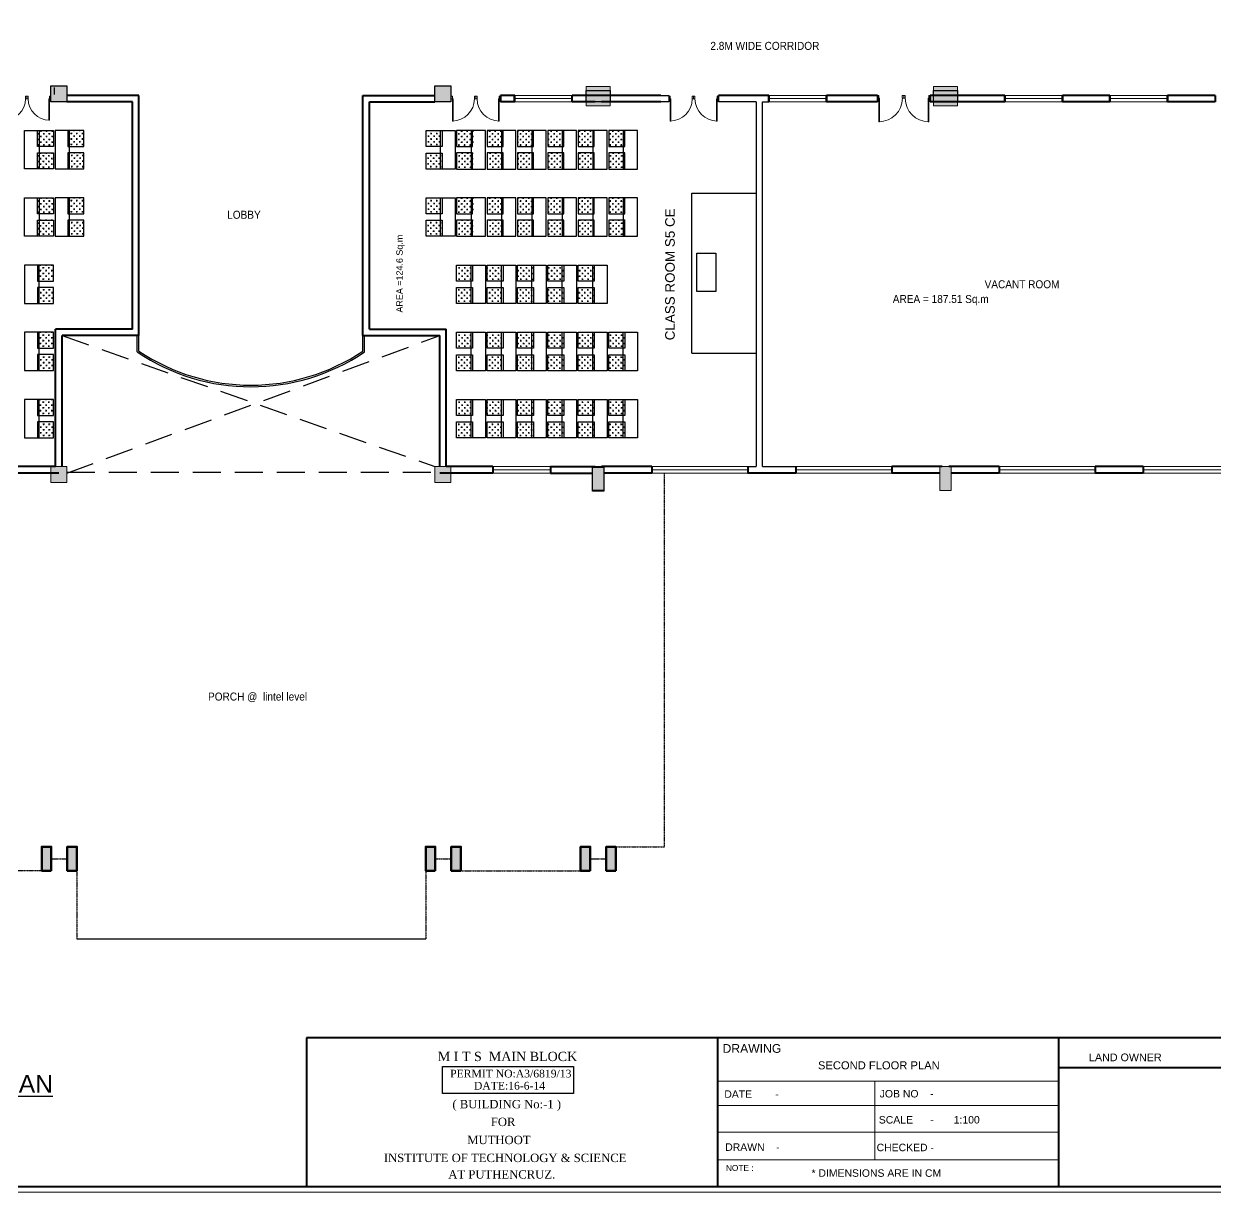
# Model space of a CAD drawing. Header units: inches. Extents: x 150067 to 167379, y -92057 to -49035.
# Drawn here: x 159861 to 163583, y -68924 to -65274 of the extents above; entities that cross this region are included whole.
import ezdxf

# ---------------------------------------------------------------- set-up
doc = ezdxf.new("R2010")
doc.units = ezdxf.units.IN
doc.header["$LTSCALE"] = 0.1
doc.header["$MEASUREMENT"] = 0
doc.linetypes.add('HIDDEN', pattern=[0.375, 0.25, -0.125])
for name, color, linetype, lineweight in [('BOR', 200, 'Continuous', 40), ('BOR1', 230, 'Continuous', 15), ('COR HA', 40, 'Continuous', 18), ('DOOR', 10, 'Continuous', 15), ('Layer4', 10, 'Continuous', 25), ('thin ha', 253, 'Continuous', 5), ('wall', 6, 'Continuous', 40), ('win', 102, 'Continuous', 20)]:
    doc.layers.add(name, color=color, linetype=linetype, lineweight=lineweight)
doc.layers.add('Layer1', color=7, linetype='Continuous')
doc.layers.add('TEXT', color=7, linetype='Continuous')
doc.styles.add('1MM', font='arial.ttf', dxfattribs={"height": 1000})
doc.styles.add('2MM', font='arial.ttf', dxfattribs={"height": 100})
doc.styles.add('3MM', font='arial.ttf')
doc.styles.add('border', font='times.ttf')
doc.styles.add('DIM', font='arial.ttf', dxfattribs={"width": 0.7, "height": 1})
doc.styles.add('DUTCH', font='arial.ttf')

# ---------------------------------------------------------------- blocks, each defined once
blk = doc.blocks.new('A$C764D24B9')
at = {"layer": 'DOOR'}
for points in [[(0.056, 0.111), (0.083, 0.111), (0.083, 1), (0.056, 1)], [(0, 0), (0.056, 0), (0.056, 0.111), (0, 0.111)], [(0.944, 0), (1, 0), (1, 0.111), (0.944, 0.111)]]:
    blk.add_lwpolyline(points, close=True, dxfattribs=at)
blk.add_arc((0.056, 0.111), 0.889, 0, 90, dxfattribs=at)
blk = doc.blocks.new('yttu')
at = {"layer": 'thin ha', "linetype": 'Continuous', "lineweight": 20, "ltscale": 0.1}
blk.add_hatch(color=2, dxfattribs=at).paths.add_polyline_path([(-6879.58, -1156.369), (-6878.83, -1156.369), (-6878.83, -1156.969), (-6879.58, -1156.969)])
at = {"layer": 'thin ha', "color": 2, "linetype": 'Continuous', "lineweight": 20, "ltscale": 0.1}
blk.add_lwpolyline([(-6879.58, -1156.369), (-6878.83, -1156.369), (-6878.83, -1156.969), (-6879.58, -1156.969)], close=True, dxfattribs=at)
blk = doc.blocks.new('un')
at = {"layer": 'Layer4', "linetype": 'Continuous', "ltscale": 0.1}
h = blk.add_hatch(dxfattribs=at)
h.set_pattern_fill('CROSS', color=252, scale=0.35, style=0)
h.paths.add_polyline_path([(3819.84, -1529.16), (3819.34, -1529.16), (3819.34, -1529.66), (3819.84, -1529.66)])
h = blk.add_hatch(dxfattribs=at)
h.set_pattern_fill('CROSS', color=252, scale=0.35, style=0)
h.set_pattern_definition([(0, (-65.54898, -47.50038), (0.0875, 0.0875), [0.04375, -0.13125]), (90, (-65.52711, -47.52225), (-0.0875, 0.0875), [0.04375, -0.13125])])
h.paths.add_polyline_path([(3819.84, -1529.86), (3819.34, -1529.86), (3819.34, -1530.36), (3819.84, -1530.36)])
at = {"layer": 'Layer4', "color": 114, "linetype": 'Continuous', "ltscale": 0.1}
for points in [[(3819.323, -1529.66), (3819.323, -1529.16), (3819.823, -1529.16), (3819.823, -1529.66)], [(3819.323, -1530.36), (3819.323, -1529.86), (3819.823, -1529.86), (3819.823, -1530.36)]]:
    blk.add_lwpolyline(points, close=True, dxfattribs=at)
at = {"layer": 'Layer4', "color": 30, "linetype": 'Continuous', "ltscale": 0.1}
blk.add_lwpolyline([(3819.773, -1530.36), (3819.773, -1529.16), (3820.223, -1529.16), (3820.223, -1530.36)], close=True, dxfattribs=at)

msp = doc.modelspace()

# ---------------------------------------------------------------- hatches: boundary and pattern name
at = {"layer": 'Layer4', "linetype": 'Continuous', "ltscale": 0.1}
for color, points in [(256, [(159945.09, -65467.34), (159995.09, -65467.34), (159995.09, -65517.34), (159945.09, -65517.34)]), (256, [(161145.09, -65467.34), (161195.09, -65467.34), (161195.09, -65517.34), (161145.09, -65517.34)]), (7, [(161617.59, -65517.34), (161617.59, -65482.34), (161692.59, -65482.34), (161692.59, -65517.34)]), (7, [(161617.59, -65517.34), (161617.59, -65482.34), (161692.59, -65482.34), (161692.59, -65517.34)]), (7, [(162702.59, -65517.34), (162702.59, -65482.34), (162777.59, -65482.34), (162777.59, -65517.34)]), (7, [(162702.59, -65517.34), (162702.59, -65482.34), (162777.59, -65482.34), (162777.59, -65517.34)]), (7, [(162702.59, -65517.34), (162702.59, -65482.34), (162777.59, -65482.34), (162777.59, -65517.34)]), (7, [(161637.59, -66657.34), (161672.59, -66657.34), (161672.59, -66732.34), (161637.59, -66732.34)]), (7, [(161637.59, -66657.34), (161672.59, -66657.34), (161672.59, -66732.34), (161637.59, -66732.34)]), (7, [(161637.59, -66658.43), (161672.59, -66658.43), (161672.59, -66733.43), (161637.59, -66733.43)]), (7, [(161637.59, -66658.43), (161672.59, -66658.43), (161672.59, -66733.43), (161637.59, -66733.43)])]:
    msp.add_hatch(color=color, dxfattribs=at).paths.add_polyline_path(points)
at = {"layer": 'Layer4', "linetype": 'HIDDEN', "ltscale": 35}
msp.add_hatch(color=1, dxfattribs=at).paths.add_polyline_path([(161226.19, -67919.84), (161196.19, -67919.84), (161196.19, -67844.84), (161226.19, -67844.84)])
at = {"layer": 'thin ha', "linetype": 'Continuous', "lineweight": 20, "ltscale": 0.1}
for points in [[(159945.09, -65467.34), (159995.09, -65467.34), (159995.09, -65517.34), (159945.09, -65517.34)], [(161145.09, -65467.34), (161195.09, -65467.34), (161195.09, -65517.34), (161145.09, -65517.34)], [(159945.09, -66656.84), (159995.09, -66656.84), (159995.09, -66706.84), (159945.09, -66706.84)], [(161145.09, -66656.84), (161195.09, -66656.84), (161195.09, -66706.84), (161145.09, -66706.84)], [(161637.59, -66656.84), (161672.59, -66656.84), (161672.59, -66731.84), (161637.59, -66731.84)], [(162722.59, -66656.84), (162757.59, -66656.84), (162757.59, -66731.84), (162722.59, -66731.84)]]:
    msp.add_hatch(color=2, dxfattribs=at).paths.add_polyline_path(points)
at = {"layer": 'thin ha', "linetype": 'Continuous', "lineweight": 60, "ltscale": 0.1}
for points in [[(159946.42, -67919.84), (159916.42, -67919.84), (159916.42, -67844.84), (159946.42, -67844.84)], [(160026.42, -67919.84), (159996.42, -67919.84), (159996.42, -67844.84), (160026.42, -67844.84)], [(161146.19, -67919.84), (161116.19, -67919.84), (161116.19, -67844.84), (161146.19, -67844.84)], [(161630.09, -67919.84), (161600.09, -67919.84), (161600.09, -67844.84), (161630.09, -67844.84)], [(161710.09, -67919.84), (161680.09, -67919.84), (161680.09, -67844.84), (161710.09, -67844.84)]]:
    msp.add_hatch(color=1, dxfattribs=at).paths.add_polyline_path(points)

# ---------------------------------------------------------------- linework, layer by layer
at = {"color": 3, "linetype": 'Continuous', "ltscale": 0.1}
msp.add_line((160026.42, -68132.42, 23680.86), (161116.19, -68132.34, 23680.86), dxfattribs=at)
at = {"layer": 'BOR', "linetype": 'Continuous'}
for p, q in [((166254.6, -68441.37, 23680.86), (160743.65, -68441.37, 23680.86)), ((160743.65, -68441.37, 23680.86), (160743.65, -68906.26, 23680.86)), ((162028.11, -68441.37, 23680.86), (162028.11, -68906.26, 23680.86)), ((162028.11, -68441.37, 23680.86), (162028.11, -68906.26, 23680.86)), ((163093.34, -68441.37, 23680.86), (163093.34, -68906.26, 23680.86)), ((163093.34, -68534.19, 23680.86), (166248.87, -68534.19, 23680.86))]:
    msp.add_line(p, q, dxfattribs=at)
at = {"layer": 'BOR', "elevation": 23680.86}
msp.add_lwpolyline([(167336.1, -61441.21), (151875.84, -61441.21), (151838.53, -68906.26), (167298.78, -68906.26)], close=True, dxfattribs=at)
at = {"layer": 'BOR1'}
for p, q in [((162028.11, -68576.76, 23680.86), (163093.34, -68576.76, 23680.86)), ((162028.11, -68576.76, 23680.86), (163093.34, -68576.76, 23680.86)), ((162519.44, -68576.76, 23680.86), (162519.44, -68822.76, 23680.86)), ((162028.11, -68653.66, 23680.86), (163093.34, -68653.66, 23680.86)), ((162028.11, -68736.53, 23680.86), (163093.34, -68736.53, 23680.86)), ((162028.11, -68822.76, 23680.86), (163093.34, -68822.76, 23680.86))]:
    msp.add_line(p, q, dxfattribs=at)
at = {"layer": 'BOR1', "elevation": 23680.86}
msp.add_lwpolyline([(167379.16, -61384.68), (151819.31, -61384.68), (151819.31, -68924.04), (167379.16, -68924.04)], close=True, dxfattribs=at)
at = {"layer": 'COR HA', "linetype": 'Continuous', "lineweight": 25, "ltscale": 0.1}
for p, q in [((161393.84, -65497.34, 23680.86), (161393.84, -65517.34, 23680.86)), ((161573.84, -65497.34, 23680.86), (161573.84, -65517.34, 23680.86)), ((162030.59, -65497.34, 23680.86), (162030.59, -65517.34, 23680.86)), ((162188.59, -65497.34, 23680.86), (162188.59, -65517.34, 23680.86)), ((162368.59, -65497.34, 23680.86), (162368.59, -65517.34, 23680.86)), ((162925.59, -65497.34, 23680.86), (162925.59, -65517.34, 23680.86)), ((163105.59, -65497.34, 23680.86), (163105.59, -65517.34, 23680.86)), ((163253.59, -65497.34, 23680.86), (163253.59, -65517.34, 23680.86)), ((163433.59, -65497.34, 23680.86), (163433.59, -65517.34, 23680.86)), ((163582.59, -65497.34, 23680.86), (163582.59, -65517.34, 23680.86))]:
    msp.add_line(p, q, dxfattribs=at)
at = {"layer": 'COR HA', "color": 0, "linetype": 'Continuous', "lineweight": 25, "ltscale": 0.1}
msp.add_line((161630.09, -67882.42, 23680.86), (161655.09, -67882.42, 23680.86), dxfattribs=at)
at = {"layer": 'Layer1', "color": 6, "linetype": 'Continuous', "ltscale": 0.1}
for p, q in [((161850.59, -65497.34, 23680.86), (161875.59, -65497.34, 23680.86)), ((161875.59, -65497.34, 23680.86), (161875.59, -65517.34, 23680.86)), ((161875.59, -65517.34, 23680.86), (161850.59, -65517.34, 23680.86)), ((162148.09, -65517.36, 23680.86), (162030.59, -65517.34, 23680.86)), ((162148.09, -65517.36, 23680.86), (162148.09, -66656.03, 23680.86)), ((162168.09, -66657.03, 23680.86), (162168.09, -65517.36, 23680.86)), ((162168.09, -65517.36, 23680.86), (162188.59, -65517.36, 23680.86)), ((162122.59, -66657.34, 23680.86), (162148.09, -66657.34, 23680.86)), ((162148.09, -66657.34, 23680.86), (162148.09, -66656.03, 23680.86)), ((162168.09, -66657.03, 23680.86), (162272.59, -66657.34, 23680.86))]:
    msp.add_line(p, q, dxfattribs=at)
at = {"layer": 'Layer4', "linetype": 'Continuous', "ltscale": 0.1}
for p, q in [((159955.09, -65472.33, 23680.86), (159955.09, -65492.33, 23680.86)), ((159955.09, -65474.83, 23680.86), (159955.09, -65494.83, 23680.86)), ((162527.31, -65497.34, 23680.86), (162527.31, -65517.34, 23680.86)), ((162527.31, -65497.34, 23680.86), (162527.31, -65517.34, 23680.86)), ((163582.59, -65497.34, 23680.86), (163582.59, -65517.34, 23680.86)), ((161947.8, -66303.23, 23689.28), (161947.8, -65803.23, 23689.28)), ((161947.8, -65803.23, 23689.28), (162147.8, -65803.23, 23689.28)), ((160215.09, -66298.84, 23680.86), (160215.09, -66247.76, 23680.86)), ((160220.09, -66296.19, 23680.86), (160220.09, -66242.76, 23680.86)), ((160920.09, -66296.19, 23680.86), (160920.09, -66242.76, 23680.86)), ((160925.09, -66298.84, 23680.86), (160925.09, -66247.76, 23680.86)), ((161947.8, -66303.23, 23689.28), (162147.8, -66303.23, 23689.28))]:
    msp.add_line(p, q, dxfattribs=at)
at = {"layer": 'Layer4', "color": 1, "linetype": 'HIDDEN', "ltscale": 3500}
for p, q in [((159980.09, -66247.76, 23680.86), (161145.09, -66657.34, 23680.86)), ((159995.09, -66677.35, 23680.86), (161160.09, -66247.76, 23680.86)), ((159995.09, -66674.85, 23680.86), (161145.09, -66674.85, 23680.86))]:
    msp.add_line(p, q, dxfattribs=at)
at = {"layer": 'Layer4', "color": 1, "linetype": 'HIDDEN', "ltscale": 35}
for p, q in [((161862.51, -67844.84, 23680.86), (161862.51, -66677.34, 23680.86)), ((161712.51, -67844.84, 23680.86), (161862.51, -67844.84, 23680.86)), ((159946.42, -67882.34, 23680.86), (159996.42, -67882.34, 23680.86)), ((160026.42, -67882.42, 23680.86), (160026.42, -68132.42, 23680.86)), ((161116.19, -67882.34, 23680.86), (161116.19, -68132.34, 23680.86)), ((161146.19, -67882.42, 23680.86), (161196.19, -67882.42, 23680.86)), ((161630.09, -67882.34, 23680.86), (161680.09, -67882.34, 23680.86)), ((159916.42, -67919.84, 23680.86), (159540.09, -67919.84, 23680.86)), ((161226.19, -67919.84, 23680.86), (161602.51, -67919.84, 23680.86))]:
    msp.add_line(p, q, dxfattribs=at)
at = {"layer": 'Layer4', "linetype": 'Continuous', "ltscale": 0.1}
for points, elevation in [([(159945.09, -65467.34), (159995.09, -65467.34), (159995.09, -65517.34), (159945.09, -65517.34)], 23680.86), ([(161145.09, -65467.34), (161195.09, -65467.34), (161195.09, -65517.34), (161145.09, -65517.34)], 23680.86), ([(161962.8, -66110.42), (161962.8, -65990.42), (162022.8, -65990.42), (162022.8, -66110.42)], 23689.28)]:
    msp.add_lwpolyline(points, close=True, dxfattribs=dict(at, elevation=elevation))
at = {"layer": 'Layer4', "color": 7, "linetype": 'Continuous', "ltscale": 0.1, "elevation": 23680.86}
for points in [[(161617.59, -65517.34), (161617.59, -65482.34), (161692.59, -65482.34), (161692.59, -65517.34)], [(161617.59, -65517.34), (161617.59, -65482.34), (161692.59, -65482.34), (161692.59, -65517.34)], [(162702.59, -65517.34), (162702.59, -65482.34), (162777.59, -65482.34), (162777.59, -65517.34)], [(162702.59, -65517.34), (162702.59, -65482.34), (162777.59, -65482.34), (162777.59, -65517.34)], [(162702.59, -65517.34), (162702.59, -65482.34), (162777.59, -65482.34), (162777.59, -65517.34)], [(161637.59, -66657.34), (161672.59, -66657.34), (161672.59, -66732.34), (161637.59, -66732.34)], [(161637.59, -66657.34), (161672.59, -66657.34), (161672.59, -66732.34), (161637.59, -66732.34)], [(161637.59, -66658.43), (161672.59, -66658.43), (161672.59, -66733.43), (161637.59, -66733.43)], [(161637.59, -66658.43), (161672.59, -66658.43), (161672.59, -66733.43), (161637.59, -66733.43)]]:
    msp.add_lwpolyline(points, close=True, dxfattribs=at)
at = {"layer": 'Layer4', "elevation": 23680.86}
msp.add_lwpolyline([(161168.9, -68531.09), (161577.84, -68531.09), (161577.84, -68615.27), (161168.9, -68615.27)], close=True, dxfattribs=at)
at = {"layer": 'Layer4', "linetype": 'Continuous', "ltscale": 0.1}
for radius, start, end in [(633, 235.88737, 304.11263), (628, 236.12901, 303.87099)]:
    msp.add_arc((160570.09, -65774.76, 23680.86), radius, start, end, dxfattribs=at)
at = {"layer": 'thin ha', "color": 2, "linetype": 'Continuous', "lineweight": 20, "ltscale": 0.1, "elevation": 23680.86}
for points in [[(159945.09, -65467.34), (159995.09, -65467.34), (159995.09, -65517.34), (159945.09, -65517.34)], [(161145.09, -65467.34), (161195.09, -65467.34), (161195.09, -65517.34), (161145.09, -65517.34)], [(159945.09, -66656.84), (159995.09, -66656.84), (159995.09, -66706.84), (159945.09, -66706.84)], [(161145.09, -66656.84), (161195.09, -66656.84), (161195.09, -66706.84), (161145.09, -66706.84)], [(161637.59, -66656.84), (161672.59, -66656.84), (161672.59, -66731.84), (161637.59, -66731.84)], [(162722.59, -66656.84), (162757.59, -66656.84), (162757.59, -66731.84), (162722.59, -66731.84)]]:
    msp.add_lwpolyline(points, close=True, dxfattribs=at)
at = {"layer": 'thin ha', "color": 1, "linetype": 'Continuous', "lineweight": 60, "ltscale": 0.1, "elevation": 23680.86}
for points in [[(159946.42, -67919.84), (159916.42, -67919.84), (159916.42, -67844.84), (159946.42, -67844.84), (159946.42, -67919.84)], [(160026.42, -67919.84), (159996.42, -67919.84), (159996.42, -67844.84), (160026.42, -67844.84), (160026.42, -67919.84)], [(161146.19, -67919.84), (161116.19, -67919.84), (161116.19, -67844.84), (161146.19, -67844.84), (161146.19, -67919.84)], [(161226.19, -67919.84), (161196.19, -67919.84), (161196.19, -67844.84), (161226.19, -67844.84), (161226.19, -67919.84)], [(161630.09, -67919.84), (161600.09, -67919.84), (161600.09, -67844.84), (161630.09, -67844.84), (161630.09, -67919.84)], [(161710.09, -67919.84), (161680.09, -67919.84), (161680.09, -67844.84), (161710.09, -67844.84), (161710.09, -67919.84)]]:
    msp.add_lwpolyline(points, dxfattribs=at)
at = {"layer": 'wall', "linetype": 'Continuous', "ltscale": 0.1}
for p, q in [((160220.09, -65497.34, 23680.86), (159995.09, -65497.34, 23680.86)), ((160220.09, -66247.76, 23680.86), (160220.09, -65497.34, 23680.86)), ((160920.09, -66247.76, 23680.86), (160920.09, -65497.34, 23680.86)), ((160920.09, -65497.34, 23680.86), (161145.09, -65497.34, 23680.86)), ((161394.35, -65497.34, 23680.86), (161350.09, -65497.34, 23680.86)), ((161394.35, -65497.34, 23680.86), (161350.09, -65497.34, 23680.86)), ((161394.35, -65497.34, 23680.86), (161350.09, -65497.34, 23680.86)), ((161394.35, -65497.34, 23680.86), (161350.09, -65497.34, 23680.86)), ((161394.35, -65497.34, 23680.86), (161350.09, -65497.34, 23680.86)), ((161393.84, -65497.34, 23680.86), (161391.89, -65497.34, 23680.86)), ((161393.84, -65517.34, 23680.86), (161393.84, -65497.34, 23680.86)), ((161393.84, -65497.34, 23680.86), (161393.84, -65517.34, 23680.86)), ((161617.59, -65497.34, 23680.86), (161573.84, -65497.34, 23680.86)), ((161617.59, -65497.34, 23680.86), (161573.84, -65497.34, 23680.86)), ((161617.59, -65497.34, 23680.86), (161573.84, -65497.34, 23680.86)), ((161617.59, -65497.34, 23680.86), (161573.84, -65497.34, 23680.86)), ((161625.74, -65497.34, 23680.86), (161573.84, -65497.34, 23680.86)), ((161573.84, -65517.34, 23680.86), (161573.84, -65497.34, 23680.86)), ((161573.84, -65517.34, 23680.86), (161573.84, -65497.34, 23680.86)), ((161850.59, -65497.34, 23680.86), (161617.59, -65497.34, 23680.86)), ((161850.59, -65497.34, 23680.86), (161617.59, -65497.34, 23680.86)), ((161850.59, -65497.34, 23680.86), (161680.56, -65497.34, 23680.86)), ((161850.59, -65497.34, 23680.86), (161680.56, -65497.34, 23680.86)), ((161850.59, -65497.34, 23680.86), (161680.56, -65497.34, 23680.86)), ((162188.59, -65497.34, 23680.86), (162030.59, -65497.34, 23680.86)), ((162188.59, -65497.34, 23680.86), (162030.59, -65497.34, 23680.86)), ((162188.59, -65497.34, 23680.86), (162030.59, -65497.34, 23680.86)), ((162188.59, -65497.34, 23680.86), (162030.59, -65497.34, 23680.86)), ((162188.59, -65497.34, 23680.86), (162030.59, -65497.34, 23680.86)), ((162030.59, -65517.34, 23680.86), (162030.59, -65497.34, 23680.86)), ((162030.59, -65517.34, 23680.86), (162030.59, -65497.34, 23680.86)), ((162188.59, -65517.34, 23680.86), (162188.59, -65497.34, 23680.86)), ((162188.59, -65497.34, 23680.86), (162188.59, -65517.34, 23680.86)), ((162527.31, -65497.34, 23680.86), (162368.59, -65497.34, 23680.86)), ((162527.31, -65497.34, 23680.86), (162368.59, -65497.34, 23680.86)), ((162527.31, -65497.34, 23680.86), (162368.59, -65497.34, 23680.86)), ((162527.31, -65497.34, 23680.86), (162368.59, -65497.34, 23680.86)), ((162527.31, -65497.34, 23680.86), (162368.59, -65497.34, 23680.86)), ((162368.59, -65497.34, 23680.86), (162368.59, -65517.34, 23680.86)), ((162368.59, -65517.34, 23680.86), (162368.59, -65497.34, 23680.86)), ((162527.31, -65497.34, 23680.86), (162527.31, -65517.34, 23680.86)), ((162730.09, -65497.34, 23680.86), (162692.31, -65497.34, 23680.86)), ((162692.31, -65497.34, 23680.86), (162692.31, -65517.34, 23680.86)), ((162692.31, -65497.34, 23680.86), (162692.31, -65517.34, 23680.86)), ((162692.31, -65497.34, 23680.86), (162692.31, -65517.34, 23680.86)), ((162925.59, -65497.34, 23680.86), (162725.09, -65497.34, 23680.86)), ((162925.59, -65497.34, 23680.86), (162745.09, -65497.34, 23680.86)), ((162925.59, -65497.34, 23680.86), (162760.56, -65497.34, 23680.86)), ((162925.59, -65497.34, 23680.86), (162760.56, -65497.34, 23680.86)), ((162925.59, -65497.34, 23680.86), (162760.56, -65497.34, 23680.86)), ((162925.59, -65497.34, 23680.86), (162925.59, -65517.34, 23680.86)), ((162925.59, -65517.34, 23680.86), (162925.59, -65497.34, 23680.86)), ((162925.59, -65497.34, 23680.86), (162925.59, -65517.34, 23680.86)), ((163253.59, -65497.34, 23680.86), (163105.59, -65497.34, 23680.86)), ((163253.59, -65497.34, 23680.86), (163105.59, -65497.34, 23680.86)), ((163253.59, -65497.34, 23680.86), (163105.59, -65497.34, 23680.86)), ((163253.59, -65497.34, 23680.86), (163105.59, -65497.34, 23680.86)), ((163253.59, -65497.34, 23680.86), (163105.59, -65497.34, 23680.86)), ((163105.59, -65517.34, 23680.86), (163105.59, -65497.34, 23680.86)), ((163105.59, -65497.34, 23680.86), (163105.59, -65517.34, 23680.86)), ((163105.59, -65517.34, 23680.86), (163105.59, -65497.34, 23680.86)), ((163253.59, -65517.34, 23680.86), (163253.59, -65497.34, 23680.86)), ((163253.59, -65517.34, 23680.86), (163253.59, -65497.34, 23680.86)), ((163253.59, -65497.34, 23680.86), (163253.59, -65517.34, 23680.86)), ((163582.59, -65497.34, 23680.86), (163433.59, -65497.34, 23680.86)), ((163582.59, -65497.34, 23680.86), (163433.59, -65497.34, 23680.86)), ((163582.59, -65497.34, 23680.86), (163433.59, -65497.34, 23680.86)), ((163582.59, -65497.34, 23680.86), (163433.59, -65497.34, 23680.86)), ((163582.59, -65497.34, 23680.86), (163433.59, -65497.34, 23680.86)), ((163433.59, -65497.34, 23680.86), (163433.59, -65517.34, 23680.86)), ((163433.59, -65497.34, 23680.86), (163433.59, -65517.34, 23680.86)), ((163433.59, -65517.34, 23680.86), (163433.59, -65497.34, 23680.86)), ((163582.59, -65497.34, 23680.86), (163582.59, -65517.34, 23680.86)), ((160200.09, -65517.34, 23680.86), (159995.09, -65517.34, 23680.86)), ((160200.09, -66227.76, 23680.86), (160200.09, -65517.34, 23680.86)), ((160940.09, -66227.76, 23680.86), (160940.09, -65517.34, 23680.86)), ((160940.09, -65517.34, 23680.86), (161145.09, -65517.34, 23680.86)), ((161393.84, -65517.34, 23680.86), (161350.09, -65517.34, 23680.86)), ((161393.84, -65517.34, 23680.86), (161350.09, -65517.34, 23680.86)), ((161393.84, -65517.34, 23680.86), (161350.09, -65517.34, 23680.86)), ((161394.35, -65517.34, 23680.86), (161350.09, -65517.34, 23680.86)), ((161617.59, -65517.34, 23680.86), (161573.84, -65517.34, 23680.86)), ((161617.59, -65517.34, 23680.86), (161573.84, -65517.34, 23680.86)), ((161617.59, -65517.34, 23680.86), (161573.84, -65517.34, 23680.86)), ((161645.09, -65517.34, 23680.86), (161617.59, -65517.34, 23680.86)), ((161645.09, -65517.34, 23680.86), (161617.59, -65517.34, 23680.86)), ((161645.09, -65517.34, 23680.86), (161617.59, -65517.34, 23680.86)), ((161850.59, -65517.34, 23680.86), (161665.09, -65517.34, 23680.86)), ((161850.59, -65517.34, 23680.86), (161665.09, -65517.34, 23680.86)), ((161850.59, -65517.34, 23680.86), (161665.09, -65517.34, 23680.86)), ((162527.31, -65517.34, 23680.86), (162368.59, -65517.34, 23680.86)), ((162527.31, -65517.34, 23680.86), (162368.59, -65517.34, 23680.86)), ((162527.31, -65517.34, 23680.86), (162368.59, -65517.34, 23680.86)), ((162774.81, -65517.34, 23680.86), (162692.31, -65517.34, 23680.86)), ((162774.81, -65517.34, 23680.86), (162692.31, -65517.34, 23680.86)), ((162730.09, -65517.34, 23680.86), (162692.31, -65517.34, 23680.86)), ((162925.59, -65517.34, 23680.86), (162725.09, -65517.34, 23680.86)), ((162925.59, -65517.34, 23680.86), (162745.09, -65517.34, 23680.86)), ((162925.59, -65517.34, 23680.86), (162745.09, -65517.34, 23680.86)), ((163253.59, -65517.34, 23680.86), (163105.59, -65517.34, 23680.86)), ((163253.59, -65517.34, 23680.86), (163105.59, -65517.34, 23680.86)), ((163253.59, -65517.34, 23680.86), (163105.59, -65517.34, 23680.86)), ((163582.59, -65517.34, 23680.86), (163433.59, -65517.34, 23680.86)), ((163582.59, -65517.34, 23680.86), (163433.59, -65517.34, 23680.86)), ((163582.59, -65517.34, 23680.86), (163433.59, -65517.34, 23680.86)), ((159960.09, -66657.34, 23680.86), (159960.09, -66227.76, 23680.86)), ((160200.09, -66227.76, 23680.86), (159960.09, -66227.76, 23680.86)), ((159980.09, -66657.34, 23680.86), (159980.09, -66247.76, 23680.86)), ((160220.09, -66247.76, 23680.86), (159980.09, -66247.76, 23680.86)), ((160920.09, -66247.76, 23680.86), (161160.09, -66247.76, 23680.86)), ((160940.09, -66227.76, 23680.86), (161180.09, -66227.76, 23680.86)), ((161160.09, -66657.34, 23680.86), (161160.09, -66247.76, 23680.86)), ((161180.09, -66657.34, 23680.86), (161180.09, -66227.76, 23680.86)), ((159960.09, -66657.34, 23680.86), (159813.84, -66657.34, 23680.86)), ((161326.34, -66657.34, 23680.86), (161180.09, -66657.34, 23680.86)), ((161326.34, -66657.34, 23680.86), (161326.34, -66677.34, 23680.86)), ((161326.34, -66657.34, 23680.86), (161326.34, -66677.34, 23680.86)), ((161506.34, -66657.34, 23680.86), (161506.34, -66677.34, 23680.86)), ((161822.59, -66657.34, 23680.86), (161665.09, -66657.34, 23680.86)), ((161822.59, -66657.34, 23680.86), (161822.59, -66677.34, 23680.86)), ((161822.59, -66657.34, 23680.86), (161822.59, -66677.34, 23680.86)), ((162122.59, -66657.34, 23680.86), (162122.59, -66677.34, 23680.86)), ((162122.59, -66657.34, 23680.86), (162122.59, -66677.34, 23680.86)), ((162272.59, -66657.34, 23680.86), (162272.59, -66677.34, 23680.86)), ((162272.59, -66657.34, 23680.86), (162272.59, -66677.34, 23680.86)), ((162680.56, -66657.34, 23680.86), (162572.59, -66657.34, 23680.86)), ((162680.56, -66657.34, 23680.86), (162572.59, -66657.34, 23680.86)), ((162680.56, -66657.34, 23680.86), (162572.59, -66657.34, 23680.86)), ((162730.09, -66657.34, 23680.86), (162572.59, -66657.34, 23680.86)), ((162572.59, -66657.34, 23680.86), (162572.59, -66677.34, 23680.86)), ((162572.59, -66657.34, 23680.86), (162572.59, -66677.34, 23680.86)), ((162907.59, -66657.34, 23680.86), (162750.09, -66657.34, 23680.86)), ((162907.59, -66657.34, 23680.86), (162760.56, -66657.34, 23680.86)), ((162907.59, -66657.34, 23680.86), (162760.56, -66657.34, 23680.86)), ((162907.59, -66657.34, 23680.86), (162760.56, -66657.34, 23680.86)), ((162907.59, -66657.34, 23680.86), (162760.56, -66657.34, 23680.86)), ((162907.59, -66657.34, 23680.86), (162760.56, -66657.34, 23680.86)), ((162907.59, -66657.34, 23680.86), (162760.56, -66657.34, 23680.86)), ((162907.59, -66657.34, 23680.86), (162907.59, -66677.34, 23680.86)), ((162907.59, -66657.34, 23680.86), (162907.59, -66677.34, 23680.86)), ((163357.59, -66657.34, 23680.86), (163207.59, -66657.34, 23680.86)), ((163357.59, -66657.34, 23680.86), (163207.59, -66657.34, 23680.86)), ((163357.59, -66657.34, 23680.86), (163207.59, -66657.34, 23680.86)), ((163357.59, -66657.34, 23680.86), (163207.59, -66657.34, 23680.86)), ((163357.59, -66657.34, 23680.86), (163207.59, -66657.34, 23680.86)), ((163357.59, -66657.34, 23680.86), (163207.59, -66657.34, 23680.86)), ((163357.59, -66657.34, 23680.86), (163207.59, -66657.34, 23680.86)), ((163357.59, -66657.34, 23680.86), (163207.59, -66657.34, 23680.86)), ((163207.59, -66657.34, 23680.86), (163207.59, -66677.34, 23680.86)), ((163207.59, -66657.34, 23680.86), (163207.59, -66677.34, 23680.86)), ((163357.59, -66657.34, 23680.86), (163357.59, -66677.34, 23680.86)), ((163357.59, -66657.34, 23680.86), (163357.59, -66677.34, 23680.86)), ((159970.09, -66677.34, 23680.86), (159813.84, -66677.34, 23680.86)), ((161326.34, -66677.34, 23680.86), (161160.09, -66677.34, 23680.86)), ((161822.59, -66677.34, 23680.86), (161672.59, -66677.34, 23680.86)), ((162272.59, -66677.34, 23680.86), (162122.59, -66677.34, 23680.86)), ((162722.59, -66677.34, 23680.86), (162572.59, -66677.34, 23680.86)), ((162907.59, -66677.34, 23679.22), (162757.59, -66677.34, 23680.74)), ((162907.59, -66677.34, 23679.22), (162757.59, -66677.34, 23680.74)), ((163357.59, -66677.34, 23674.68), (163207.59, -66677.34, 23676.19)), ((163357.59, -66677.34, 23674.68), (163207.59, -66677.34, 23676.19)), ((163357.59, -66677.34, 23680.86), (163207.59, -66677.34, 23680.86))]:
    msp.add_line(p, q, dxfattribs=at)
at = {"layer": 'wall', "linetype": 'Continuous', "ltscale": 0.1, "elevation": 23680.86}
for points in [[(161350.09, -65497.34), (161350.09, -65517.34)], [(161393.84, -65517.34), (161393.84, -65497.34)], [(161573.84, -65517.34), (161573.84, -65497.34)], [(162030.59, -65517.34), (162030.59, -65497.34)], [(162188.59, -65517.34), (162188.59, -65497.34)], [(162368.59, -65517.34), (162368.59, -65497.34)], [(162925.59, -65517.34), (162925.59, -65497.34)], [(163105.59, -65517.34), (163105.59, -65497.34)], [(163253.59, -65517.34), (163253.59, -65497.34)], [(163433.59, -65517.34), (163433.59, -65497.34)], [(161326.34, -66657.34), (161326.34, -66677.34)], [(161506.34, -66657.34), (161645.09, -66657.34)], [(161822.59, -66657.34), (161822.59, -66677.34)], [(162272.59, -66657.34), (162272.59, -66677.34)], [(162907.59, -66657.34), (162907.59, -66677.34)], [(163357.59, -66657.34), (163357.59, -66677.34)], [(161506.34, -66677.34), (161637.59, -66677.34)]]:
    msp.add_lwpolyline(points, dxfattribs=at)
at = {"layer": 'win'}
for p, q in [((161393.84, -65497.34, 23680.86), (161573.84, -65497.34, 23680.86)), ((162188.59, -65497.34, 23680.86), (162368.59, -65497.34, 23680.86)), ((162925.59, -65497.34, 23680.86), (163105.59, -65497.34, 23680.86)), ((163253.59, -65497.34, 23680.86), (163433.59, -65497.34, 23680.86)), ((161393.84, -65507.34, 23680.86), (161573.84, -65507.34, 23680.86)), ((161393.84, -65517.34, 23680.86), (161573.84, -65517.34, 23680.86)), ((162188.59, -65507.34, 23680.86), (162368.59, -65507.34, 23680.86)), ((162188.59, -65517.34, 23680.86), (162368.59, -65517.34, 23680.86)), ((162925.59, -65507.34, 23680.86), (163105.59, -65507.34, 23680.86)), ((162925.59, -65517.34, 23680.86), (163105.59, -65517.34, 23680.86)), ((163253.59, -65507.34, 23680.86), (163433.59, -65507.34, 23680.86)), ((163253.59, -65517.34, 23680.86), (163433.59, -65517.34, 23680.86)), ((161326.34, -66657.34, 23680.86), (161506.34, -66657.34, 23680.86)), ((161822.59, -66657.34, 23680.86), (162122.59, -66657.34, 23680.86)), ((162272.59, -66657.34, 23680.86), (162572.59, -66657.34, 23680.86)), ((162907.59, -66657.34, 23680.86), (163207.59, -66657.34, 23680.86)), ((163357.59, -66657.34, 23680.86), (163657.59, -66657.34, 23680.86)), ((161326.34, -66667.34, 23680.86), (161506.34, -66667.34, 23680.86)), ((161326.34, -66677.34, 23680.86), (161506.34, -66677.34, 23680.86)), ((161822.59, -66667.34, 23680.86), (162122.59, -66667.34, 23680.86)), ((161822.59, -66677.34, 23680.86), (162122.59, -66677.34, 23680.86)), ((162272.59, -66667.34, 23680.86), (162572.59, -66667.34, 23680.86)), ((162272.59, -66677.34, 23680.86), (162572.59, -66677.34, 23680.86)), ((162907.59, -66667.34, 23680.86), (163207.59, -66667.34, 23680.86)), ((162907.59, -66677.34, 23680.86), (163207.59, -66677.34, 23680.86)), ((163357.59, -66667.34, 23680.86), (163657.59, -66667.34, 23680.86)), ((163357.59, -66677.34, 23680.86), (163657.59, -66677.34, 23680.86))]:
    msp.add_line(p, q, dxfattribs=at)

# ---------------------------------------------------------------- block references
at = {"layer": 'Layer4', "linetype": 'Continuous', "yscale": 100, "zscale": 100, "rotation": 180}
for p, xscale in [((541885.41, -218643.31, 23672.45), 100), ((-220719.52, -218643.38, 23680.86), -100), ((-220624.52, -218643.38, 23680.86), -100), ((-220529.52, -218643.38, 23680.86), -100), ((-220434.52, -218643.38, 23680.86), -100), ((-220339.52, -218643.38, 23680.86), -100), ((-220244.52, -218643.38, 23680.86), -100), ((541885.41, -218853.31, 23672.45), 100), ((-220719.52, -218853.38, 23680.86), -100), ((-220624.52, -218853.38, 23680.86), -100), ((-220529.52, -218853.38, 23680.86), -100), ((-220434.52, -218853.38, 23680.86), -100), ((-220339.52, -218853.38, 23680.86), -100), ((-220244.52, -218853.38, 23680.86), -100)]:
    msp.add_blockref('un', p, dxfattribs=dict(at, xscale=xscale))
at = {"layer": 'Layer4', "linetype": 'Continuous', "yscale": 100, "zscale": 100}
for p, xscale in [((541980.41, 87308.63, 23672.45), -100), ((-220814.52, 87308.55, 23680.86), 100), ((541980.41, 87098.63, 23672.45), -100), ((-220814.52, 87098.55, 23680.86), 100), ((541885.41, 86888.63, 23672.45), -100), ((-220719.52, 86888.55, 23680.86), 100), ((-220624.52, 86888.55, 23680.86), 100), ((-220529.52, 86888.55, 23680.86), 100), ((-220434.52, 86888.55, 23680.86), 100), ((-220339.52, 86888.55, 23680.86), 100), ((541885.41, 86678.63, 23672.45), -100), ((-220719.52, 86678.55, 23680.86), 100), ((-220624.52, 86678.55, 23680.86), 100), ((-220529.52, 86678.55, 23680.86), 100), ((-220434.52, 86678.55, 23680.86), 100), ((-220339.52, 86678.55, 23680.86), 100), ((-220244.52, 86678.55, 23680.86), 100), ((541885.41, 86468.63, 23672.45), -100), ((-220719.52, 86468.55, 23680.86), 100), ((-220624.52, 86468.55, 23680.86), 100), ((-220529.52, 86468.55, 23680.86), 100), ((-220434.52, 86468.55, 23680.86), 100), ((-220339.52, 86468.55, 23680.86), 100), ((-220244.52, 86468.55, 23680.86), 100)]:
    msp.add_blockref('un', p, dxfattribs=dict(at, xscale=xscale))
at = {"layer": 'thin ha', "color": 2, "linetype": 'Continuous', "lineweight": 20, "xscale": 100, "yscale": 100, "zscale": 100}
for p in [(849575.56, 50167.07, 23680.86), (850660.56, 50167.07, 23680.86)]:
    msp.add_blockref('yttu', p, dxfattribs=at)
at = {"layer": 'wall', "linetype": 'Continuous', "ltscale": 0.1, "rotation": 180}
for p, xscale, yscale, zscale in [((159795.09, -65499.99, 23680.86), -75.00000000101863, 75.00000000104774, 75.0000000010459), ((159945.09, -65499.99, 23680.86), 75.00000000101863, 75.00000000101863, 75.00000000101863), ((161195.09, -65499.93, 23680.86), -77.50000000116415, 77.5000000010914, 77.50000000108075), ((161350.09, -65499.93, 23680.86), 77.50000000116415, 77.50000000116415, 77.50000000116415), ((161875.59, -65499.93, 23680.86), -77.50000000116415, 77.5000000010914, 77.50000000108075), ((162030.59, -65499.93, 23680.86), 77.50000000116415, 77.50000000116415, 77.50000000116415), ((162527.31, -65497.34, 23680.86), -82.50000000116415, 82.50000000116415, 82.50000000115048), ((162692.31, -65497.34, 23680.86), 82.50000000116415, 82.50000000116415, 82.50000000116415)]:
    msp.add_blockref('A$C764D24B9', p, dxfattribs=dict(at, xscale=xscale, yscale=yscale, zscale=zscale))

# ---------------------------------------------------------------- texts
at = {"style": 'DIM'}
msp.add_text('AREA =124.6 Sq.m', height=20, rotation=90, dxfattribs=at).set_placement((161044.31, -66175.85, 25737.75))
at = {"layer": 'Layer4'}
for s, height, style, p in [('DRAWING', 27.216, '3MM', (162043.49, -68488.58, 23680.86)), ('LAND OWNER', 24, '3MM', (163188.25, -68514.88, 23680.86)), ('DATE        -', 23.2943, '2MM', (162049.12, -68629.27, 23680.86)), ('JOB NO    -', 23.2943, '2MM', (162534.57, -68628.09, 23680.86)), ('SCALE      -', 23.2943, '2MM', (162531.81, -68709.54, 23680.86)), ('1:100', 23.294, '2MM', (162765.67, -68709.54, 23680.86)), ('DRAWN    -', 23.294, '2MM', (162051.93, -68794.89, 23680.86)), ('CHECKED -', 23.294, '2MM', (162524.89, -68795.97, 23680.86)), ('NOTE :', 18.635, '2MM', (162053.9, -68857.57, 23680.86)), ('* DIMENSIONS ARE IN CM', 23.2943, '2MM', (162321.56, -68875.99, 23680.86))]:
    msp.add_text(s, height=height, dxfattribs=dict(at, style=style)).set_placement(p)
at = {"layer": 'Layer4', "color": 0, "insert": (161864.29, -66262.55, 23680.78), "char_height": 30, "attachment_point": 1, "rotation": 90, "style": '1MM'}
msp.add_mtext_dynamic_manual_height_columns('CLASS ROOM S5 CE', width=412.5299, gutter_width=10, heights=[-31.04], dxfattribs=at)
at = {"layer": 'TEXT', "style": 'DUTCH', "width": 0.9}
for s, p in [('2.8M WIDE CORRIDOR', (162005.53, -65355.14, 23680.86)), ('LOBBY', (160495.98, -65882.84, 23680.86)), ('VACANT ROOM', (162862.23, -66100.01, 23680.86)), ('AREA = 187.51 Sq.m', (162575.36, -66146.04, 24412.17)), ('PORCH @  lintel level', (160436.11, -67388.15, 23680.86))]:
    msp.add_text(s, height=25, dxfattribs=at).set_placement(p)
at = {"layer": 'TEXT', "linetype": 'Continuous', "style": 'border'}
for s, height, p in [('M I T S  MAIN BLOCK', 29, (161153.89, -68514.4, 23680.86)), ('PERMIT NO:A3/6819/13', 24.0903, (161192.42, -68565.52, 23469.41)), ('DATE:16-6-14', 24.0903, (161266.79, -68603.42, 23469.41)), ('( BUILDING No:-1 )', 26.1852, (161199.55, -68662.1, 23680.86)), ('FOR', 26.185, (161319.65, -68717.51, 23680.86)), ('  MUTHOOT   ', 26.1852, (161226.22, -68773.95, 23680.86)), ('    INSTITUTE OF TECHNOLOGY & SCIENCE', 26.1852, (160945.78, -68829.99, 23680.86)), ('  AT PUTHENCRUZ.', 26.1852, (161167, -68881.52, 23680.86))]:
    msp.add_text(s, height=height, dxfattribs=at).set_placement(p)
at = {"layer": 'TEXT', "color": 7, "style": 'DUTCH'}
for s, height, p in [(' SECOND FLOOR PLAN', 25, (162331.93, -68540.21, 23680.86)), ('%%USECOND FLOOR PLAN', 55, (159114.9, -68613.09, 23680.86))]:
    msp.add_text(s, height=height, dxfattribs=at).set_placement(p)

doc.saveas('drawing.dxf')
